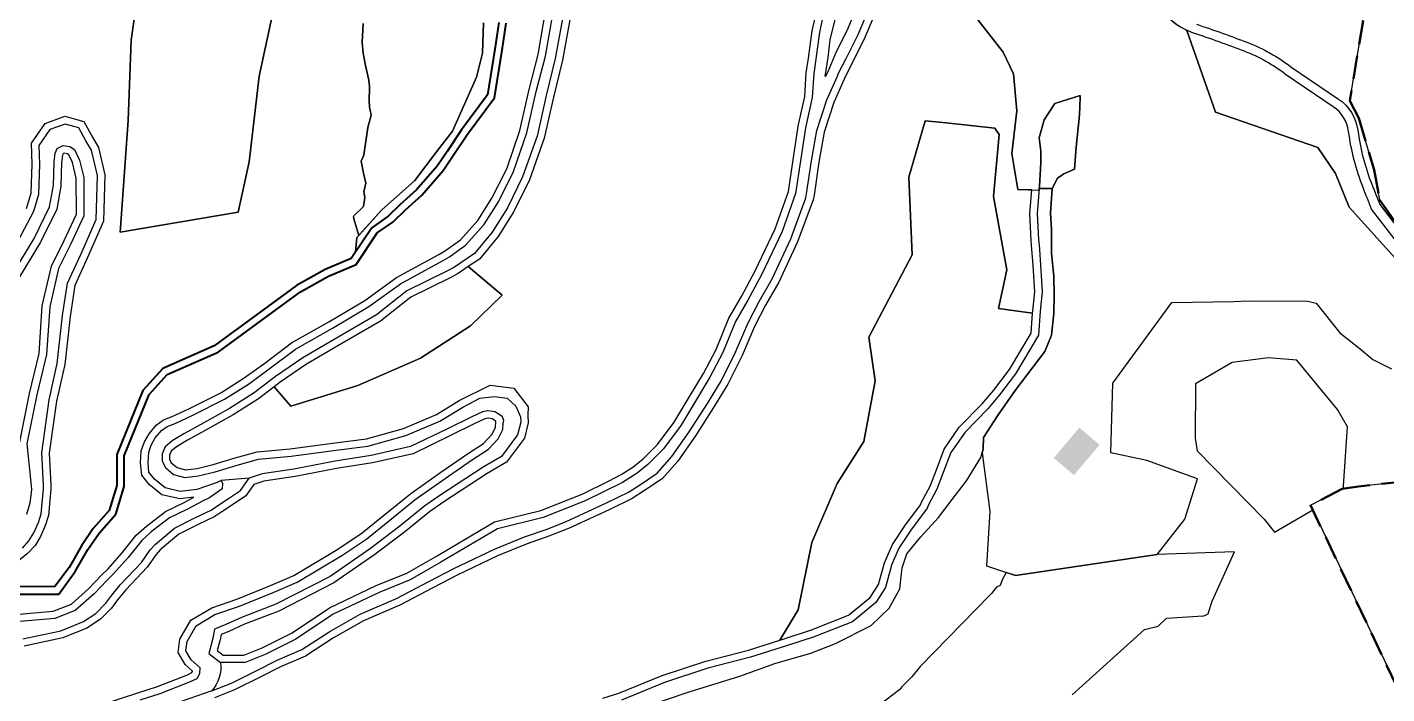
# Model space of a CAD drawing. Header units: metres. Extents: x 254550 to 279186, y 560399 to 562374.
# Drawn here: x 255292.4 to 255658.1, y 560758.5 to 560937.7 of the extents above; entities that cross this region are included whole.
import ezdxf

# ---------------------------------------------------------------- set-up
doc = ezdxf.new("R2010")
doc.units = ezdxf.units.M
doc.linetypes.add('DASHED2', pattern=[9.525, 6.35, -3.175])
for name, color, linetype, lineweight in [('E-1', 106, 'Continuous', 25), ('Institutional- 2', 150, 'Continuous', 25), ('Institutional-1', 140, 'Continuous', 25), ('parking', 254, 'Continuous', 25), ('proposed footpath', 43, 'Continuous', 25), ('Road', 253, 'Continuous', 25), ('Service-1', 183, 'Continuous', 25), ('Stream', 5, 'Continuous', 40), ('Surveyed_Boundary', 7, 'DASHED2', 50), ('UV-2', 23, 'Continuous', 25)]:
    doc.layers.add(name, color=color, linetype=linetype, lineweight=lineweight)
doc.layers.add('Permanent Building hatch', color=17, linetype='Continuous')
doc.layers.add('Recreational', color=3, linetype='Continuous')

msp = doc.modelspace()

# ---------------------------------------------------------------- hatches: boundary and pattern name
at = {"layer": 'Permanent Building hatch'}
h = msp.add_hatch(color=256, dxfattribs=at)
h.dxf.hatch_style = 1
edge = h.paths.add_edge_path()
edge.add_line((255568.47, 560821.88), (255573.91, 560817.26))
edge.add_line((255573.91, 560817.26), (255580.82, 560825.41))
edge.add_line((255580.82, 560825.41), (255575.37, 560830.03))

# ---------------------------------------------------------------- linework, layer by layer
at = {"layer": 'E-1'}
for points in [[(255660.38, 560885.36), (255656.14, 560891.16), (255654.64, 560899.36), (255650.54, 560913.27), (255648.07, 560917.93), (255658.01, 560977)], [(255660.38, 560885.36), (255656.14, 560891.16), (255654.64, 560899.36), (255650.54, 560913.27), (255648.07, 560917.93), (255658.01, 560977)], [(255363.04, 560962.81), (255354.82, 560924.54), (255352.08, 560901.54), (255349.19, 560887.98), (255317.38, 560882.57), (255319.58, 560912.64), (255320.41, 560934.25), (255323.02, 560952.36)], [(255447.23, 560757.26), (255451.55, 560758.67), (255463.14, 560763.42), (255474.89, 560767.25), (255486.36, 560770.22), (255494.78, 560772.9), (255499.76, 560781.09), (255503.47, 560799.13), (255510.26, 560815), (255517.44, 560826.27), (255520.45, 560842.61), (255518.73, 560854.37), (255530.44, 560876.5), (255529.51, 560897.38), (255533.88, 560912.48), (255539.58, 560911.99), (255552.67, 560910.57), (255553.8, 560908.88), (255552.32, 560892.22), (255555.89, 560872.45), (255553.63, 560862.03), (255562.79, 560860.83), (255562.83, 560861.48), (255563.37, 560866.58), (255562.92, 560873.65), (255562.53, 560879.07), (255562.43, 560880.39), (255562.05, 560887.6), (255562.55, 560893.95), (255558.86, 560894.06), (255557.17, 560903.72), (255558.58, 560915.2), (255557.66, 560925.13), (255554.92, 560930.94), (255535.94, 560955.24)], [(255289.23, 560779.83), (255299.37, 560780.73), (255304.3, 560782.59), (255309.01, 560786.82), (255312.43, 560790.35), (255314.22, 560792.07), (255318, 560796.4), (255321.76, 560801.1), (255324.51, 560803.52), (255329.61, 560807.49), (255334.67, 560809.9), (255337.26, 560811.31), (255333.46, 560810.86), (255328.62, 560811.98), (255325.24, 560814.75), (255323.22, 560817.29), (255322.92, 560820.55), (255323.11, 560823.8), (255323.94, 560826.2), (255325.21, 560828.4), (255327.14, 560830.71), (255329.04, 560832.09), (255331.38, 560833.03), (255336.05, 560835.2), (255344.47, 560839.4), (255350.77, 560843.41), (255356.28, 560847.41), (255363.5, 560852.81), (255373.52, 560858.48), (255383.23, 560864.23), (255391.75, 560870.4), (255403.11, 560876.58), (255404.9, 560877.62), (255408.94, 560880.56), (255413.6, 560885.74), (255417.39, 560891.71), (255421.38, 560899.66), (255424.86, 560909.89), (255427.38, 560920.92), (255429.83, 560930.35), (255431.93, 560942.43)], [(255438.68, 560941.65), (255436.39, 560928.84), (255433.96, 560918.91), (255431.46, 560907.83), (255427.5, 560896.7), (255423.33, 560888.18), (255419.09, 560881.38), (255414.02, 560875.34), (255411.02, 560873.32), (255420.12, 560865.62), (255411.61, 560857.37), (255398.17, 560848.74), (255381.31, 560841.33), (255363.32, 560835.81), (255358.87, 560841.03), (255354.59, 560837.78), (255347.81, 560833.44), (255340.07, 560829.14), (255335.55, 560826.65), (255332.55, 560824.85), (255331.15, 560823.67), (255330.71, 560822.6), (255330.69, 560821.52), (255331.17, 560820.61), (255332.74, 560819.28), (255334.94, 560818.69), (255338.09, 560819.08), (255342.45, 560820.1), (255348.31, 560821.9), (255354.29, 560823.5), (255363.15, 560824.38), (255374.5, 560825.89), (255383.67, 560827.06), (255393.61, 560829.78), (255402.45, 560833.53), (255408.55, 560837.3), (255416.91, 560841.43), (255423.31, 560840.62), (255427.18, 560835.6), (255427.04, 560833.41), (255427.16, 560831.32), (255426.14, 560827.24), (255421.34, 560820.74), (255416.12, 560817.74), (255404.48, 560810.13), (255400.59, 560807.39), (255393.89, 560801.96), (255385.88, 560795.91), (255374.91, 560788.3), (255360.05, 560780.72), (255350.83, 560777.17), (255346.6, 560775.26), (255344.57, 560774.45), (255344.33, 560773), (255343.55, 560770.08), (255345.1, 560768.88), (255350.68, 560768.87), (255355.59, 560770.84), (255363.69, 560774.89), (255373.71, 560781.63), (255386.3, 560787.57), (255394.51, 560790.93), (255402.67, 560795.56), (255411.75, 560800.95), (255418.09, 560804.69), (255430.57, 560807.75), (255441.63, 560812.19), (255448.95, 560815.74), (255452.16, 560817.4), (255455.29, 560819.44), (255458.03, 560821.61), (255461.94, 560825.53), (255466.41, 560831.52), (255470.43, 560838.21), (255474.26, 560844.55), (255477.67, 560851.07), (255481.14, 560859.44), (255484.49, 560865.32), (255488.18, 560872.22), (255493.59, 560883.5), (255497.11, 560893.51), (255498.42, 560902.04), (255499.76, 560911.05), (255501.55, 560919.06), (255501.94, 560925.45), (255502.53, 560929.39), (255503.51, 560936.72), (255504.73, 560942.1)], [(255520.4, 560941.32), (255517.68, 560934.93), (255514.41, 560928.36), (255512.44, 560924.56), (255512.14, 560923.74), (255509.35, 560917.45), (255506.74, 560909.44), (255505.33, 560901.41), (255504.01, 560892.55), (255503.8, 560891.28), (255499.61, 560880.03), (255494.57, 560869.11), (255491, 560862.96), (255488.03, 560857.2), (255484.72, 560849.45), (255480.87, 560841.73), (255477.02, 560835.45), (255472.11, 560827.82), (255467.39, 560821.01), (255463.17, 560816.28), (255458.46, 560813.11), (255455.13, 560810.95), (255448.94, 560807.95), (255445.8, 560806.51), (255437.98, 560802.9), (255432.69, 560800.82), (255426.88, 560798.76), (255418.85, 560795.57), (255408.06, 560790.4), (255401.51, 560787), (255392.6, 560782.27), (255382.89, 560778.12), (255374.82, 560773.53), (255367.24, 560768.6), (255360.51, 560765.74), (255355.09, 560762.97), (255348.15, 560759.54), (255342.76, 560757.4)], [(255286.23, 560787.25), (255299.87, 560787.28), (255303.66, 560792.41), (255307.02, 560798.3), (255310.17, 560802.88), (255314.45, 560807.73), (255316.51, 560814.47), (255316.53, 560822.81), (255323.53, 560839.99), (255328.9, 560845.95), (255342.72, 560852.06), (255364.85, 560868.24), (255372.59, 560872.52), (255379.52, 560875.51), (255380.69, 560877.25), (255381.06, 560881.14), (255381.56, 560881.69), (255380.29, 560886.15), (255380.2, 560886.82), (255380.23, 560886.94), (255382.82, 560889.47), (255383.18, 560891.95), (255382.95, 560893.43), (255383.48, 560895.75), (255382.89, 560898.48), (255382.26, 560901.67), (255382.97, 560903.31), (255383.98, 560910.69), (255384.94, 560914.06), (255384.47, 560916.18), (255384.5, 560916.68), (255384.39, 560917.61), (255384.43, 560921.87), (255384.27, 560923.34), (255384.25, 560923.53), (255384.22, 560923.85), (255383.27, 560927.84), (255382.79, 560930.7), (255382.52, 560933.62), (255382.74, 560938.65)], [(255421.23, 560938.74), (255420.13, 560931.52), (255418.13, 560918.73), (255410.85, 560908.97), (255406.97, 560903.2), (255404.24, 560899.14), (255398.52, 560892.56), (255394.02, 560888.46), (255390.73, 560885.32), (255386.54, 560882.37), (255380.85, 560873.91), (255373.47, 560870.72), (255365.93, 560866.55), (255343.73, 560850.31), (255330.1, 560844.3), (255325.25, 560838.91), (255318.53, 560822.42), (255318.51, 560814.17), (255316.24, 560806.73), (255311.75, 560801.64), (255308.71, 560797.24), (255305.34, 560791.32), (255300.89, 560785.28), (255286.35, 560785.25)], [(255292.23, 560888.93), (255293.47, 560893.09), (255293.77, 560900.89), (255293.56, 560906.49), (255297.26, 560911.82), (255302.55, 560913.74), (255307.61, 560912.32), (255309.96, 560908.17), (255311.56, 560905.39), (255313.29, 560898.04), (255312.95, 560885.51), (255308.63, 560875.75), (255305.21, 560868.27), (255303.93, 560859.95), (255302.5, 560846.98), (255300.32, 560837.17), (255298.33, 560823.18), (255298.81, 560814.68), (255298.77, 560813.45), (255298.13, 560806.45), (255297.34, 560803.86), (255295.97, 560800.79), (255294.52, 560798.37), (255292.54, 560796.15), (255289.57, 560793.79)], [(255290.32, 560825.81), (255293.07, 560839.25), (255295.6, 560849.98), (255296.48, 560862.77), (255298.94, 560873.48), (255302.38, 560880.35), (255305.67, 560887.39), (255305.63, 560897.08), (255304.56, 560901.32), (255303.62, 560903.39), (255303.16, 560903.66), (255302.37, 560903.79), (255302.03, 560903.64), (255301.89, 560903.29), (255301.65, 560901.33), (255301.46, 560894.96), (255300.36, 560888.77), (255296.03, 560879.93), (255290.12, 560870.11)], [(255457.68, 560754.66), (255470.48, 560758.98), (255484.04, 560763.25), (255493.47, 560766.58), (255503.14, 560769.38), (255509.83, 560772.02), (255519.37, 560776.84), (255524.19, 560781.49), (255527.08, 560786.73), (255527.74, 560792.31), (255528.99, 560796.11), (255532.7, 560800.68), (255537.47, 560805.91), (255541.2, 560810.73), (255545.06, 560815.76), (255548.87, 560821.98), (255549.24, 560823.28), (255551.33, 560807.5), (255550.4, 560792.9), (255558.23, 560790.28), (255596.31, 560795.93), (255603.71, 560805.46), (255607.1, 560816.31), (255593.48, 560821.22), (255583.84, 560823.26), (255584.39, 560841.97), (255600.2, 560863.66), (255616.8, 560863.93), (255620.9, 560864.11), (255636.81, 560864.05), (255639.05, 560863.46), (255645.41, 560855.52), (255650.46, 560851.56), (255654.33, 560848.32), (255659.35, 560845.83)], [(255689.69, 560818.42), (255650.45, 560814.24), (255646.52, 560813.62), (255646.42, 560814.28), (255647.49, 560830.26), (255644.76, 560834.92), (255633.86, 560848.16), (255626.25, 560848.76), (255616.44, 560847.53), (255606.58, 560841.85), (255606.48, 560827.18), (255607.05, 560823.81), (255625.07, 560805.44), (255627.83, 560801.93), (255638.13, 560807.89), (255660.82, 560760.3)], [(255312.84, 560755.67), (255322.21, 560758.71), (255327.46, 560760.44), (255335.54, 560763.61), (255336.7, 560764.17), (255336.89, 560764.48), (255336.9, 560764.57), (255334.92, 560766.31), (255333.03, 560769.57), (255333.48, 560773.2), (255336.38, 560778.24), (255342.05, 560781.62), (255348.79, 560783.94), (255357.84, 560787.58), (255364.1, 560790.28), (255375.93, 560797.33), (255382.53, 560801.75), (255388.68, 560806.74), (255395.58, 560812.33), (255403.64, 560818.02), (255410.83, 560823), (255415.14, 560825.76), (255417.38, 560828.2), (255418.35, 560830.1), (255418.49, 560831.71), (255417.53, 560832.36), (255416.34, 560832.56), (255415.51, 560832.39), (255412.83, 560831.18), (255406.11, 560827.83), (255396.21, 560823.02), (255385.29, 560820.6), (255375.56, 560819.04), (255364.45, 560816.93), (255356.07, 560815.68), (255353.38, 560814.78), (255351.24, 560811.71), (255347.62, 560809.29), (255344.78, 560807.39), (255342.84, 560806.1), (255338.4, 560804.03), (255333.19, 560801.37), (255328.2, 560797.15), (255327.07, 560795.94), (255324.71, 560792.51), (255318.94, 560786.42), (255316.74, 560783.71), (255315.07, 560781.51), (255312.14, 560778.54), (255308.47, 560776.14), (255302.01, 560773.48), (255291.62, 560771.24)], [(255573.44, 560758.17), (255592.88, 560775.77), (255596.6, 560776.69), (255598.77, 560778.85), (255608.66, 560779.42), (255608.89, 560779.47), (255609.27, 560779.64), (255609.99, 560780), (255610.08, 560780.12), (255610.14, 560780.29), (255611.1, 560783.36), (255617.13, 560796.66), (255596.31, 560795.93), (255558.23, 560790.28), (255555.69, 560791.13), (255554.61, 560789.13), (255554.04, 560787.6), (255553.05, 560787.13), (255552, 560785.82), (255551.78, 560785.45), (255551.32, 560785.01), (255532.55, 560765.81), (255530.36, 560763.04), (255527.65, 560760.35), (255527.05, 560759.62), (255521.48, 560755.36)]]:
    msp.add_lwpolyline(points, dxfattribs=at)
msp.add_lwpolyline([(255643.67, 560916.31), (255630.79, 560925, 0.074063), (255619.8, 560931.21, 0.011196), (255606.06, 560936.13, -0.027099), (255604.25, 560936.84), (255611.95, 560914.81), (255639.54, 560905.37), (255644.25, 560898.32), (255647.97, 560889.27), (255668.72, 560866.27), (255662.44, 560877.79), (255653.97, 560888.76, -0.001672), (255651.68, 560894.56, -0.060721), (255647.79, 560909.64, 0.214753)], format="xyb", close=True, dxfattribs=at)
for points in [[(255606.85, 560938.5, -0.011196), (255620.7, 560933.54, -0.073587), (255632.26, 560927.03), (255645.07, 560918.38, -0.214753), (255650.27, 560909.96, 0.060721), (255654, 560895.47, 0.001578), (255656.16, 560890.02), (255659.98, 560885.06)], [(255606.85, 560938.5, -0.011196), (255620.7, 560933.54, -0.073587), (255632.26, 560927.03), (255645.07, 560918.38, -0.214753), (255650.27, 560909.96, 0.060721), (255654, 560895.47, 0.001578), (255656.16, 560890.02), (255664.54, 560879.16)]]:
    msp.add_lwpolyline(points, format="xyb", dxfattribs=at)
at = {"layer": 'Institutional- 2'}
msp.add_lwpolyline([(255382.74, 560938.65), (255382.52, 560933.62), (255382.79, 560930.7), (255383.27, 560927.84), (255384.22, 560923.85), (255384.25, 560923.53), (255384.27, 560923.34), (255384.43, 560921.87), (255384.39, 560917.61), (255384.5, 560916.68), (255384.47, 560916.18), (255384.94, 560914.06), (255383.98, 560910.69), (255382.97, 560903.31), (255382.26, 560901.67), (255382.89, 560898.48), (255383.48, 560895.75), (255382.95, 560893.43), (255383.18, 560891.95), (255382.82, 560889.47), (255380.23, 560886.94), (255380.2, 560886.82), (255380.29, 560886.15), (255381.56, 560881.69), (255387.72, 560888.46), (255396.65, 560896.49), (255402.5, 560904.16), (255406.76, 560909.73), (255413.29, 560924.22), (255414.89, 560930.7), (255415.14, 560938.87)], dxfattribs=at)
at = {"layer": 'Institutional-1'}
msp.add_lwpolyline([(255535.94, 560955.24), (255554.92, 560930.94), (255557.66, 560925.13), (255558.58, 560915.2), (255557.17, 560903.72), (255558.86, 560894.06), (255564.55, 560893.89), (255564.63, 560894.94), (255564.94, 560899.6), (255565, 560901.31), (255565.04, 560904.39), (255564.54, 560907.93), (255565.91, 560912.79), (255568.81, 560917.14), (255575.58, 560919.32), (255575.48, 560915.94), (255575.32, 560913.18), (255575.03, 560910.68), (255574.55, 560905.4), (255574.06, 560899.49), (255571.18, 560898.28), (255569.46, 560897.11), (255568.08, 560894.37), (255567.65, 560887.68), (255567.9, 560883.28), (255567.86, 560876.96), (255568.48, 560870.71), (255568.64, 560865.82), (255568.53, 560860.7), (255567.89, 560854.91), (255566.08, 560850.5), (255561.54, 560844.48), (255558.1, 560839.98), (255553.39, 560833.23), (255549.56, 560827.4), (255549.52, 560824.27), (255549.24, 560823.28), (255551.33, 560807.5), (255550.4, 560792.9), (255558.23, 560790.28), (255596.31, 560795.93), (255603.71, 560805.46), (255607.1, 560816.31), (255593.48, 560821.22), (255583.84, 560823.26), (255584.39, 560841.97), (255600.2, 560863.66), (255616.8, 560863.93), (255620.9, 560864.11), (255636.81, 560864.05), (255639.05, 560863.46), (255645.41, 560855.52), (255650.46, 560851.56), (255654.33, 560848.32), (255659.35, 560845.83)], dxfattribs=at)
msp.add_lwpolyline([(255668.72, 560866.27), (255647.97, 560889.27), (255644.25, 560898.32), (255639.54, 560905.37), (255611.95, 560914.81), (255604.25, 560936.84, -0.118381), (255597.66, 560942.01, -0.041624)], format="xyb", dxfattribs=at)
at = {"layer": 'Institutional-1', "elevation": 1561}
msp.add_lwpolyline([(255562.45, 560855.47), (255562.79, 560860.83), (255553.63, 560862.03), (255555.89, 560872.45), (255552.32, 560892.22), (255553.8, 560908.88), (255552.67, 560910.57), (255539.58, 560911.99), (255533.88, 560912.48), (255529.51, 560897.38), (255530.44, 560876.5), (255518.73, 560854.37), (255520.45, 560842.61), (255517.44, 560826.27), (255510.26, 560815), (255503.47, 560799.13), (255499.76, 560781.09), (255494.78, 560772.9), (255496.29, 560773.38), (255503.37, 560775.68), (255513.3, 560779.6), (255519.12, 560784.39), (255521.35, 560787.88), (255522.95, 560793.7), (255525.1, 560798.63), (255528.45, 560803.66), (255532.62, 560809.27), (255532.88, 560809.97), (255535.21, 560814.29), (255536.92, 560818.72), (255539.05, 560824.24), (255543.09, 560830.13), (255549.26, 560836.39), (255552.36, 560840.1), (255556.58, 560845.65)], close=True, dxfattribs=at)
at = {"layer": 'Institutional-1'}
msp.add_lwpolyline([(255633.86, 560848.16), (255626.25, 560848.76), (255616.44, 560847.53), (255606.58, 560841.85), (255606.48, 560827.18), (255607.05, 560823.81), (255625.07, 560805.44), (255627.83, 560801.93), (255638.13, 560807.89), (255637.52, 560809.18), (255637.52, 560809.18), (255646.03, 560813.54), (255646.52, 560813.62), (255646.42, 560814.28), (255647.49, 560830.26), (255644.76, 560834.92)], close=True, dxfattribs=at)
at = {"layer": 'parking'}
msp.add_lwpolyline([(255574.55, 560905.4), (255575.03, 560910.68), (255575.32, 560913.18), (255575.48, 560915.94), (255575.58, 560919.32), (255568.81, 560917.14), (255565.91, 560912.79), (255564.54, 560907.93), (255565.04, 560904.39), (255565, 560901.31), (255564.94, 560899.6), (255564.63, 560894.94), (255564.59, 560894.37), (255568.08, 560894.37), (255569.46, 560897.11), (255571.18, 560898.28), (255574.06, 560899.49)], close=True, dxfattribs=at)
at = {"layer": 'proposed footpath'}
for points in [[(255662.44, 560877.79), (255653.97, 560888.76, -0.001672), (255651.68, 560894.56, -0.060721), (255647.79, 560909.64, 0.214753), (255643.67, 560916.31), (255630.79, 560925, 0.074063), (255619.8, 560931.21, 0.011196), (255606.06, 560936.13, -0.145949), (255597.66, 560942.01, -0.041624)], [(255606.85, 560938.5, -0.011196), (255620.7, 560933.54, -0.073587), (255632.26, 560927.03), (255645.07, 560918.38, -0.214753), (255650.27, 560909.96, 0.060721), (255654, 560895.47, 0.001578), (255656.16, 560890.02), (255664.54, 560879.16)]]:
    msp.add_lwpolyline(points, format="xyb", dxfattribs=at)
at = {"layer": 'Recreational'}
for points in [[(255415.14, 560938.87), (255414.89, 560930.7), (255413.29, 560924.22), (255406.76, 560909.73), (255402.5, 560904.16), (255396.65, 560896.49), (255387.72, 560888.46), (255381.06, 560881.14), (255380.69, 560877.25), (255385.09, 560883.79), (255389.46, 560886.87), (255392.65, 560889.92), (255397.08, 560893.96), (255402.65, 560900.36), (255405.32, 560904.31), (255409.22, 560910.12), (255416.23, 560919.53), (255418.16, 560931.82), (255419.24, 560938.95)], [(255573.44, 560758.17), (255592.88, 560775.77), (255596.6, 560776.69), (255598.77, 560778.85), (255608.66, 560779.42), (255608.89, 560779.47), (255609.27, 560779.64), (255609.99, 560780), (255610.08, 560780.12), (255610.14, 560780.29), (255611.1, 560783.36), (255617.13, 560796.66), (255596.31, 560795.93), (255558.23, 560790.28), (255555.69, 560791.13), (255554.61, 560789.13), (255554.04, 560787.6), (255553.05, 560787.13), (255552, 560785.82), (255551.78, 560785.45), (255551.32, 560785.01), (255532.55, 560765.81), (255530.36, 560763.04), (255527.65, 560760.35), (255527.05, 560759.62), (255521.48, 560755.36)]]:
    msp.add_lwpolyline(points, dxfattribs=at)
at = {"layer": 'Road'}
for points in [[(255516.03, 560944.47), (255512.85, 560936.69), (255510.01, 560931.03), (255507.75, 560925.66), (255507.44, 560925.15), (255507.01, 560924.44), (255507.78, 560929.56), (255508.38, 560934.33), (255509.69, 560939.79)], [(255322.83, 560756.81), (255328.14, 560758.56), (255336.34, 560761.77), (255338.11, 560762.62), (255338.87, 560763.89), (255338.94, 560765.44), (255336.48, 560767.6), (255335.1, 560769.99), (255335.42, 560772.55), (255337.85, 560776.79), (255342.89, 560779.8), (255349.49, 560782.07), (255358.61, 560785.73), (255365.01, 560788.49), (255377, 560795.64), (255383.72, 560800.14), (255389.94, 560805.19), (255396.78, 560810.73), (255404.79, 560816.38), (255411.94, 560821.33), (255416.44, 560824.22), (255419.04, 560827.04), (255420.31, 560829.54), (255420.45, 560831.11), (255420.61, 560831.99), (255420.28, 560832.9), (255418.29, 560834.27), (255416.31, 560834.59), (255414.9, 560834.31), (255411.98, 560832.98), (255405.23, 560829.63), (255395.54, 560824.92), (255384.92, 560822.56), (255375.21, 560821.01), (255364.11, 560818.91), (255355.6, 560817.63), (255352.12, 560816.46), (255344.58, 560815.79), (255343.52, 560815.29), (255338.01, 560813.41), (255333.58, 560812.89), (255329.53, 560813.83), (255326.67, 560816.16), (255325.16, 560818.07), (255324.93, 560820.58), (255325.09, 560823.41), (255325.76, 560825.36), (255326.85, 560827.25), (255328.52, 560829.24), (255330.02, 560830.33), (255332.17, 560831.19), (255336.92, 560833.4), (255345.45, 560837.66), (255351.89, 560841.75), (255357.46, 560845.8), (255364.59, 560851.13), (255374.53, 560856.75), (255384.33, 560862.56), (255392.82, 560868.7), (255404.09, 560874.84), (255406, 560875.95), (255410.29, 560879.06), (255415.2, 560884.52), (255419.13, 560890.73), (255423.23, 560898.88), (255426.78, 560909.34), (255429.33, 560920.44), (255431.78, 560929.93), (255433.92, 560942.19)], [(255291.16, 560797.6), (255292.9, 560799.56), (255294.19, 560801.72), (255295.46, 560804.56), (255296.16, 560806.83), (255296.77, 560813.58), (255296.81, 560814.66), (255296.32, 560823.27), (255298.35, 560837.53), (255300.52, 560847.3), (255301.95, 560860.22), (255303.28, 560868.84), (255306.8, 560876.57), (255310.96, 560885.96), (255311.28, 560897.84), (255309.68, 560904.65), (255308.23, 560907.17), (255306.27, 560910.62), (255302.63, 560911.64), (255298.54, 560910.15), (255295.58, 560905.9), (255295.77, 560900.89), (255295.46, 560892.76), (255294.09, 560888.16), (255289.87, 560880.2)], [(255288.37, 560871.09), (255294.27, 560880.89), (255298.44, 560889.4), (255299.46, 560895.17), (255299.66, 560901.48), (255299.94, 560903.81), (255300.49, 560905.12), (255302.08, 560905.86), (255303.84, 560905.58), (255305.18, 560904.8), (255306.46, 560901.99), (255307.63, 560897.33), (255307.67, 560886.95), (255304.18, 560879.48), (255300.83, 560872.8), (255298.47, 560862.48), (255297.59, 560849.68), (255295.03, 560838.82), (255292.34, 560825.71), (255293.29, 560816.21), (255293.6, 560813.39), (255293.16, 560809.7), (255292.22, 560806.7)], [(255457.68, 560754.66), (255470.48, 560758.98), (255484.04, 560763.25), (255493.47, 560766.58), (255503.14, 560769.38), (255509.83, 560772.02), (255519.37, 560776.84), (255524.19, 560781.49), (255527.08, 560786.73), (255527.74, 560792.31), (255528.99, 560796.11), (255532.7, 560800.68), (255537.47, 560805.91), (255541.2, 560810.73), (255545.06, 560815.76), (255548.87, 560821.98), (255549.52, 560824.27), (255549.56, 560827.4), (255553.39, 560833.23), (255558.1, 560839.98), (255561.54, 560844.48), (255566.08, 560850.5), (255567.89, 560854.91), (255568.53, 560860.7), (255568.64, 560865.82), (255568.48, 560870.71), (255567.86, 560876.96), (255567.9, 560883.28), (255567.65, 560887.68), (255568.08, 560894.37), (255564.59, 560894.37), (255564.05, 560887.57), (255564.42, 560880.52), (255564.53, 560879.22), (255564.92, 560873.78), (255565.38, 560866.54), (255564.83, 560861.31), (255564.42, 560854.86), (255558.24, 560844.53), (255553.92, 560838.85), (255550.75, 560835.05), (255544.64, 560828.85), (255540.84, 560823.31), (255538.78, 560818), (255537.03, 560813.46), (255534.71, 560809.14), (255534.33, 560808.14), (255534.2, 560808.04), (255530.08, 560802.51), (255526.86, 560797.67), (255524.84, 560793.03), (255523.2, 560787.06), (255520.63, 560783.05), (255514.33, 560777.86), (255504.04, 560773.8), (255496.91, 560771.48), (255486.91, 560768.3), (255475.45, 560765.33), (255463.83, 560761.54), (255452.24, 560756.79)], [(255291.23, 560773.21), (255301.42, 560775.4), (255307.53, 560777.91), (255310.87, 560780.1), (255313.55, 560782.82), (255315.16, 560784.95), (255317.43, 560787.74), (255323.15, 560793.77), (255325.51, 560797.2), (255326.82, 560798.6), (255332.07, 560803.05), (255337.52, 560805.82), (255341.86, 560807.85), (255343.67, 560809.06), (255346.51, 560810.95), (255349.82, 560813.16), (255352.12, 560816.46), (255344.58, 560815.79), (255344.94, 560815.01), (255344.88, 560813.61), (255341.44, 560811.19), (255339.75, 560810.38), (255335.57, 560808.12), (255330.67, 560805.77), (255325.79, 560801.98), (255323.21, 560799.72), (255319.53, 560795.12), (255315.67, 560790.69), (255313.85, 560788.94), (255310.4, 560785.38), (255305.36, 560780.86), (255299.82, 560778.76), (255289.36, 560777.83)]]:
    msp.add_lwpolyline(points, dxfattribs=at)
for points in [[(255436.7, 560941.93), (255434.43, 560929.25), (255432.01, 560919.37), (255429.53, 560908.38), (255425.66, 560897.47), (255421.58, 560889.15), (255417.47, 560882.56), (255412.67, 560876.84), (255407.3, 560873.22), (255405.27, 560872.11), (255394.48, 560866.82), (255386.34, 560860.36), (255376.01, 560854.37), (255366.5, 560848.83), (255359.23, 560843.82), (255353.44, 560839.42), (255346.79, 560835.16), (255339.1, 560830.89), (255334.55, 560828.38), (255331.39, 560826.48), (255329.49, 560824.89), (255328.72, 560823.02), (255328.68, 560821.04), (255329.58, 560819.33), (255331.8, 560817.46), (255334.8, 560816.66), (255338.44, 560817.11), (255342.97, 560818.16), (255348.86, 560819.98), (255354.65, 560821.53), (255363.38, 560822.39), (255374.76, 560823.9), (255384.06, 560825.09), (255394.26, 560827.89), (255403.37, 560831.75), (255409.55, 560835.57), (255414.15, 560838), (255418.1, 560838.45), (255421.52, 560837.92), (255423.83, 560835.8), (255425.06, 560832.94), (255425.15, 560831.51), (255424.3, 560828.11), (255419.98, 560822.27), (255415.08, 560819.44), (255403.36, 560811.78), (255399.38, 560808.99), (255392.65, 560803.53), (255384.7, 560797.53), (255373.89, 560790.02), (255359.24, 560782.55), (255350.06, 560779.01), (255345.82, 560777.1), (255342.78, 560775.89), (255342.37, 560773.42), (255341.28, 560769.32), (255344.42, 560766.88, -0.21309), (255342.06, 560759.27), (255333.78, 560756.36)], [(255506.69, 560941.72), (255505.48, 560936.36), (255504.51, 560929.11), (255503.93, 560925.24), (255503.53, 560918.78), (255501.73, 560910.68), (255500.4, 560901.74), (255499.05, 560893.02), (255495.44, 560882.73), (255489.96, 560871.31), (255486.24, 560864.35), (255482.94, 560858.55), (255479.49, 560850.22), (255476, 560843.57), (255472.15, 560837.18), (255468.07, 560830.41), (255463.46, 560824.22), (255459.36, 560820.12), (255456.46, 560817.81), (255452.53, 560815.25), (255442.44, 560810.36), (255431.18, 560805.84), (255418.85, 560802.82), (255412.77, 560799.23), (255403.67, 560793.83), (255395.39, 560789.12), (255387.11, 560785.74), (255374.7, 560779.89), (255364.7, 560773.16), (255356.41, 560769.01), (255351.07, 560766.87), (255344.42, 560766.88, -0.21309), (255342.06, 560759.27), (255347.34, 560761.37), (255354.19, 560764.76), (255359.66, 560767.55), (255366.29, 560770.37), (255373.78, 560775.23), (255382, 560779.91), (255391.73, 560784.08), (255400.58, 560788.77), (255407.17, 560792.19), (255418.05, 560797.4), (255426.18, 560800.64), (255431.99, 560802.69), (255437.2, 560804.74), (255448.17, 560809.8), (255454.14, 560812.7), (255457.35, 560814.78), (255461.85, 560817.8), (255465.82, 560822.25), (255470.45, 560828.93), (255475.33, 560836.52), (255479.12, 560842.7), (255482.91, 560850.29), (255486.22, 560858.05), (255489.24, 560863.92), (255492.79, 560870.04), (255497.76, 560880.8), (255501.85, 560891.79), (255502.03, 560892.87), (255503.36, 560901.73), (255504.79, 560909.93), (255507.48, 560918.17), (255510.29, 560924.49), (255510.6, 560925.36), (255512.63, 560929.26), (255515.87, 560935.77), (255518.56, 560942.09)]]:
    msp.add_lwpolyline(points, format="xyb", dxfattribs=at)
at = {"layer": 'Service-1'}
msp.add_lwpolyline([(255411.61, 560857.37), (255420.12, 560865.62), (255411.02, 560873.32), (255408.34, 560871.51), (255406.19, 560870.33), (255395.55, 560865.12), (255387.47, 560858.7), (255377.02, 560852.64), (255367.57, 560847.14), (255360.44, 560842.23), (255358.87, 560841.03), (255363.32, 560835.81), (255381.31, 560841.33), (255398.17, 560848.74)], close=True, dxfattribs=at)
at = {"layer": 'Stream'}
for points in [[(255419.24, 560938.95), (255418.16, 560931.82), (255416.23, 560919.53), (255409.22, 560910.12), (255405.32, 560904.31), (255402.65, 560900.36), (255397.08, 560893.96), (255392.65, 560889.92), (255389.46, 560886.87), (255385.09, 560883.79), (255379.52, 560875.51), (255372.59, 560872.52), (255364.85, 560868.24), (255342.72, 560852.06), (255328.9, 560845.95), (255323.53, 560839.99), (255316.53, 560822.81), (255316.51, 560814.47), (255314.45, 560807.73), (255310.17, 560802.88), (255307.02, 560798.3), (255303.66, 560792.41), (255299.87, 560787.28), (255285.94, 560787.25)], [(255285.98, 560785.25), (255300.89, 560785.28), (255305.34, 560791.32), (255308.71, 560797.24), (255311.75, 560801.64), (255316.24, 560806.73), (255318.51, 560814.17), (255318.53, 560822.42), (255325.25, 560838.91), (255330.1, 560844.3), (255343.73, 560850.31), (255365.93, 560866.55), (255373.47, 560870.72), (255380.85, 560873.91), (255386.54, 560882.37), (255390.73, 560885.32), (255394.02, 560888.46), (255398.52, 560892.56), (255404.24, 560899.14), (255406.97, 560903.2), (255410.85, 560908.97), (255418.13, 560918.73), (255420.13, 560931.52), (255421.23, 560938.74)]]:
    msp.add_lwpolyline(points, dxfattribs=at)
at = {"layer": 'Surveyed_Boundary'}
for points in [[(255690.22, 561099.51), (255651.25, 561015.06), (255654.52, 560994.75), (255658.01, 560977), (255648.07, 560917.93), (255650.54, 560913.27), (255654.64, 560899.36), (255656.14, 560891.16), (255660.38, 560885.36)], [(255700.8, 560819.61), (255650.45, 560814.24), (255646.03, 560813.54), (255637.52, 560809.18), (255660.82, 560760.3)]]:
    msp.add_lwpolyline(points, dxfattribs=at)
at = {"layer": 'UV-2'}
msp.add_lwpolyline([(255363.04, 560962.81), (255360.62, 560979.54), (255354.61, 560998.81), (255346.66, 560998.18), (255348.69, 560991.9), (255349.03, 560984.77), (255342.75, 560984.27), (255341.22, 560993.46), (255342.16, 560997.69), (255336.15, 560998.21), (255332.52, 560993.92), (255323.02, 560952.36), (255320.41, 560934.25), (255319.58, 560912.64), (255317.38, 560882.57), (255349.19, 560887.98), (255352.08, 560901.54), (255354.82, 560924.54)], close=True, dxfattribs=at)

doc.saveas('drawing.dxf')
